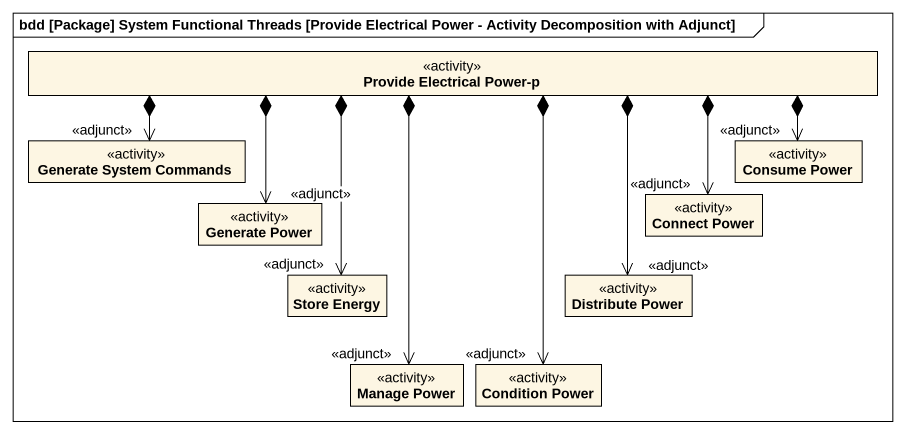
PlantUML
@startuml
mainframe bdd [Package] System Functional Threads [Provide Electrical Power - Activity Decomposition with Adjunct]
hide circle
hide empty members
class "Provide Electrical Power-p" as Provide_Electrical_Power_p <<activity>>
class "Generate System Commands" as Generate_System_Commands <<activity>>
class "Consume Power" as Consume_Power <<activity>>
class "Generate Power" as Generate_Power <<activity>>
class "Connect Power" as Connect_Power <<activity>>
class "Store Energy" as Store_Energy <<activity>>
class "Distribute Power" as Distribute_Power <<activity>>
class "Manage Power" as Manage_Power <<activity>>
class "Condition Power" as Condition_Power <<activity>>
Generate_System_Commands "<<adjunct>>" <-right-* Provide_Electrical_Power_p
Consume_Power "<<adjunct>>" <-left-* Provide_Electrical_Power_p
Generate_Power "<<adjunct>>" <-up-* Provide_Electrical_Power_p
Connect_Power "<<adjunct>>" <-left-* Provide_Electrical_Power_p
Store_Energy "<<adjunct>>" <-up-* Provide_Electrical_Power_p
Distribute_Power "<<adjunct>>" <-up-* Provide_Electrical_Power_p
Manage_Power "<<adjunct>>" <-up-* Provide_Electrical_Power_p
Condition_Power "<<adjunct>>" <-up-* Provide_Electrical_Power_p
@enduml
